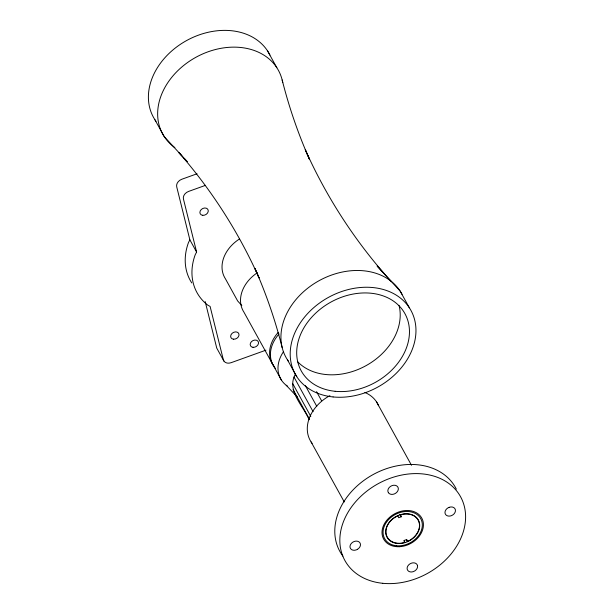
<?xml version="1.0" encoding="UTF-8"?>
<svg xmlns="http://www.w3.org/2000/svg" width="614" height="614" viewBox="0 0 614 614"><rect width="100%" height="100%" fill="white"/><g stroke="black" fill="none" stroke-linecap="round" stroke-linejoin="round"><path stroke-width="0.92" d="M309.118 419.738C303.308 405.708 285.947 390.212 295.572 373.926M197.04 173.777L181.836 179.242A6.884 5.334 -28.9 0 0 176.709 186.809L189.872 239.859L188.475 242.561A65.997 51.146 -28.9 0 0 191.783 282.954M205.56 185.321L188.559 191.438A6.884 5.334 -28.9 0 0 183.44 198.997L196.603 252.047L195.206 254.756A65.997 51.146 -28.9 0 0 207.678 305.074L210.103 306.432L223.343 359.766A6.884 5.334 -28.9 0 0 231.071 362.705L265.962 350.157M406.399 539.806L407.305 541.448L410.198 540.059A17.629 13.662 -28.9 0 0 419.17 522.698A17.629 13.662 -28.9 0 0 403.759 514.102L400.704 514.847L401.195 516.811L398.624 517.732L398.133 515.775L395.239 517.165A17.629 13.662 -28.9 0 0 386.267 534.525A17.629 13.662 -28.9 0 0 401.686 543.121L404.733 542.377L403.828 540.727M286.201 385.27L297.621 397.373M409.377 307.814L400.128 291.051L377.142 266.039L390.957 281.12M181.775 155.718L178.751 152.441C211.6 189.964 238.754 232.407 259.077 277.95L254.933 268.418C266.223 294.014 275.364 320.531 282.187 347.662M184.192 158.335L187.216 161.612L164.23 136.6L154.981 119.83M241.816 305.511L237.656 300.96L225.453 278.848A34.43 26.678 -28.9 0 1 239.437 239.007M385.607 275.202C352.758 237.679 325.604 195.237 305.281 149.693L309.425 159.233C298.135 133.637 288.994 107.112 282.171 79.981M267.581 50.947L276.837 67.709M376.551 401.909L411.495 465.289M399.829 514.34L401.195 516.811M316.548 391.648L321.559 400.727M305.381 385.684L316.77 406.322M287.521 359.942L296.777 376.704M293.976 377.027L313.109 411.695M292.579 383.405L310.807 416.422M293.085 389.529L309.487 419.239M273 364.831L243.95 312.204A34.43 26.678 -28.9 0 1 257.182 272.854M273.852 366.374L281.427 380.089M311.106 441.95L344.27 501.953M189.872 239.859L196.603 252.047M223.895 361.047L217.164 348.859A6.884 5.334 -28.9 0 1 216.612 347.578L205.199 301.597M407.343 541.586L406.821 539.491L404.25 540.412L404.772 542.515M274.013 366.251A34.43 26.678 -28.9 0 1 278.196 332.427M174.875 147.629A66.043 51.185 -28.9 0 1 193.003 58.959A66.043 51.185 -28.9 0 1 282.739 82.637M399.092 305.618A59.22 45.889 -28.9 0 1 365.86 365.752A59.22 45.889 -28.9 0 1 297.376 361.477M288.526 361.408A66.043 51.185 -28.9 0 1 316.931 281.918A66.043 51.185 -28.9 0 1 402.055 294.336M155.987 121.296A66.043 51.185 -28.9 0 1 184.921 41.499A66.043 51.185 -28.9 0 1 269.945 55.091M275.425 368.477A34.43 26.678 -28.9 0 1 279.048 333.978M287.667 386.321A34.43 26.678 -28.9 0 1 283.445 351.745M312.104 443.354A38.383 29.748 -28.9 0 1 329.91 395.639M364.893 392.476A38.383 29.748 -28.9 0 1 378.562 405.739M342.904 556.1A66.043 51.185 -28.9 0 1 370.818 475.873A66.043 51.185 -28.9 0 1 456.34 489.166M357.563 549.277L356.266 549.898A5.511 4.267 -28.9 0 1 350.08 547.542A5.511 4.267 -28.9 0 1 354.178 541.494L355.544 541.164A5.511 4.267 -28.9 0 1 360.364 543.843A5.511 4.267 -28.9 0 1 357.563 549.277M449.179 507.325L447.882 507.947A5.511 4.267 -28.9 0 0 445.081 513.373A5.511 4.267 -28.9 0 0 449.893 516.059L451.259 515.729A5.511 4.267 -28.9 0 0 455.358 509.681A5.511 4.267 -28.9 0 0 449.179 507.325M388.393 492.681L387.948 491.661A5.511 4.267 -28.9 0 1 392.047 485.613A5.511 4.267 -28.9 0 1 398.233 487.961L398.325 489.112A5.511 4.267 -28.9 0 1 394.134 494.009A5.511 4.267 -28.9 0 1 388.393 492.681M417.489 565.563L417.044 564.542A5.511 4.267 -28.9 0 0 411.311 563.215A5.511 4.267 -28.9 0 0 407.113 568.111L407.212 569.262A5.511 4.267 -28.9 0 0 413.391 571.611A5.511 4.267 -28.9 0 0 417.489 565.563M335.152 391.295A59.22 45.889 -28.9 0 0 408.341 322.381A59.22 45.889 -28.9 0 0 315.742 313.102A59.22 45.889 -28.9 0 0 335.152 391.295M333.08 396.943A66.043 51.185 -28.9 0 0 414.711 320.086A66.043 51.185 -28.9 0 0 311.436 309.74A66.043 51.185 -28.9 0 0 333.08 396.943M253.014 347.324A4.398 3.408 -28.9 0 0 258.448 342.213A4.398 3.408 -28.9 0 0 251.579 341.522A4.398 3.408 -28.9 0 0 253.014 347.324M233.497 339.197A4.405 3.415 -28.9 0 0 238.938 334.07A4.405 3.415 -28.9 0 0 232.054 333.379A4.405 3.415 -28.9 0 0 233.497 339.197M202.75 215.314A4.405 3.415 -28.9 0 0 208.192 210.18A4.405 3.415 -28.9 0 0 201.3 209.489A4.405 3.415 -28.9 0 0 202.75 215.314M396.452 545.739A20.623 15.979 -28.9 0 0 421.941 521.739A20.623 15.979 -28.9 0 0 389.69 518.508A20.623 15.979 -28.9 0 0 396.452 545.739M397.281 543.459A17.867 13.846 -28.9 0 0 419.37 522.668A17.867 13.846 -28.9 0 0 391.425 519.866A17.867 13.846 -28.9 0 0 397.281 543.459M382.722 583.3A66.043 51.185 -28.9 0 0 464.353 506.443A66.043 51.185 -28.9 0 0 361.078 496.089A66.043 51.185 -28.9 0 0 382.722 583.3M399.284 546.713A21.759 16.862 -28.9 0 0 422.133 518.799A21.759 16.862 -28.9 0 0 386.743 520.319A21.759 16.862 -28.9 0 0 399.284 546.713"/></g></svg>
